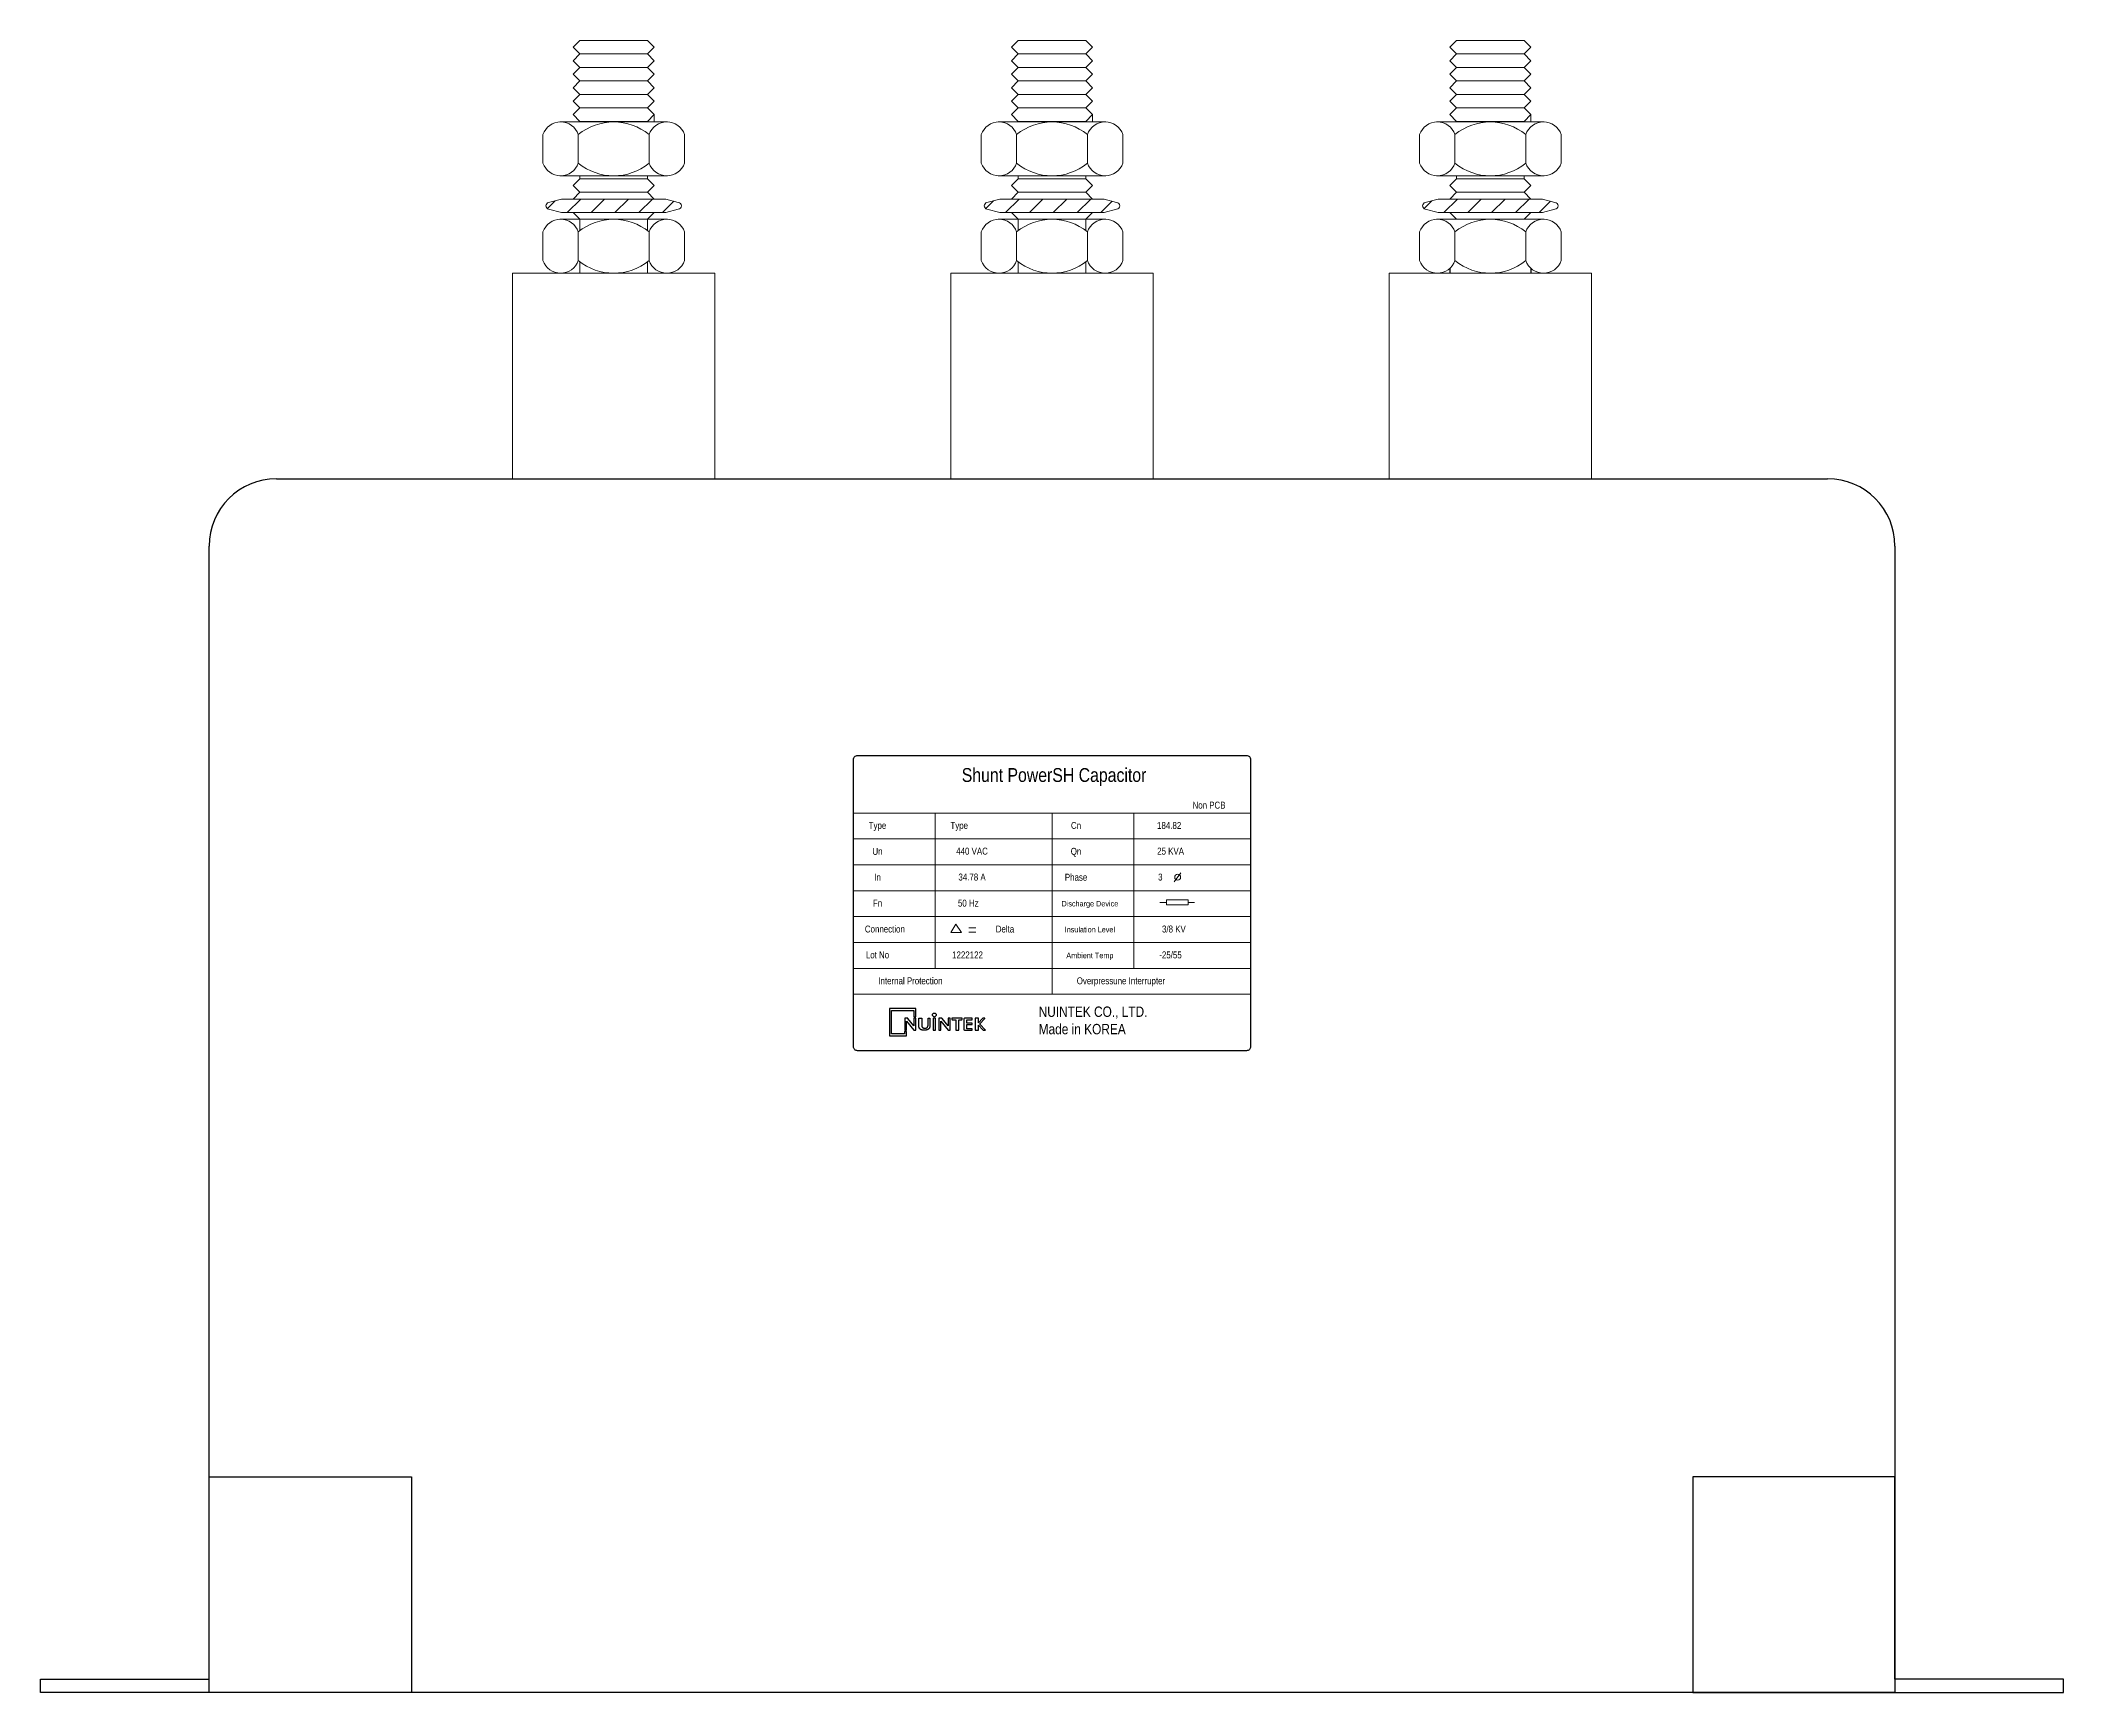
# Model space of a CAD drawing. Header units: millimetres. Extents: x 14 to 2169, y 59 to 467.
# Drawn here: x 882 to 1182, y 58.8 to 303.8 of the extents above; entities that cross this region are included whole.
import ezdxf
from ezdxf.enums import TextEntityAlignment as Align

# ---------------------------------------------------------------- set-up
doc = ezdxf.new("R2010")
doc.units = ezdxf.units.MM
doc.layers.add('00', color=7, linetype='Continuous', lineweight=0)
doc.styles.add('Helvetica-Narrow', font='txt')

# ---------------------------------------------------------------- blocks, each defined once
blk = doc.blocks.new('Nuintek')
at = {"color": 150}
blk.add_lwpolyline([(1.82, 2.33), (1.82, 3.83), (-2.8, 3.83), (-2.8, 3.83), (-2.8, -0.99), (0.18, -0.99), (0.18, -0.23), (-0.18, -0.23), (-0.18, -0.63), (-2.44, -0.63), (-2.44, 3.47), (1.45, 3.47), (1.45, 2.33)], close=True, dxfattribs=at)
for points in [[(-0.11, 0), (0.11, 0, 0.414214), (0.15, 0.04), (0.15, 1.58, -0.70472), (0.17, 1.59), (1.45, 0.03, 0.224867), (1.51, 0), (1.75, 0, 0.414214), (1.79, 0.04), (1.79, 2.07, 0.414214), (1.75, 2.11), (1.49, 2.11, 0.414214), (1.45, 2.07), (1.45, 0.81, -0.706602), (1.43, 0.8), (0.4, 2.08, 0.226187), (0.34, 2.11), (-0.11, 2.11, 0.414214), (-0.15, 2.07), (-0.15, 0.04, 0.414214)], [(4.82, 2.07), (4.82, 0.04, 0.414214), (4.86, 0), (5.23, 0, 0.414214), (5.27, 0.04), (5.27, 2.07, 0.414214), (5.23, 2.11), (4.86, 2.11, 0.414214)], [(5.89, 0), (6.12, 0, 0.414214), (6.16, 0.04), (6.16, 1.58, -0.70472), (6.18, 1.59), (7.45, 0.03, 0.224867), (7.52, 0), (7.76, 0, 0.414214), (7.8, 0.04), (7.8, 2.07, 0.414214), (7.76, 2.11), (7.5, 2.11, 0.414214), (7.46, 2.07), (7.46, 0.81, -0.706602), (7.44, 0.8), (6.4, 2.08, 0.226187), (6.34, 2.11), (5.89, 2.11, 0.414214), (5.85, 2.07), (5.85, 0.04, 0.414214)], [(9.86, 2.11), (8.15, 2.11, 0.414214), (8.11, 2.07), (8.11, 1.89, 0.414214), (8.15, 1.85), (8.74, 1.85, -0.414214), (8.78, 1.81), (8.78, 0.04, 0.414214), (8.82, 0), (9.26, 0, 0.414214), (9.3, 0.04), (9.3, 1.81, -0.414214), (9.34, 1.85), (9.86, 1.85, 0.414214), (9.9, 1.89), (9.9, 2.07, 0.414214)], [(11.68, 2.11), (10.37, 2.11, 0.414214), (10.22, 1.96), (10.22, 0.15, 0.414214), (10.37, 0), (11.68, 0), (11.68, 0.26), (10.74, 0.26, -0.414214), (10.7, 0.3), (10.7, 0.94, -0.414214), (10.74, 0.98), (11.66, 0.98), (11.66, 1.24), (10.74, 1.24, -0.414214), (10.7, 1.28), (10.7, 1.81, -0.414214), (10.74, 1.85), (11.68, 1.85)], [(13.02, 1.14), (13.86, 2.07, 0.650559), (13.85, 2.11), (13.58, 2.11, 0.208632), (13.47, 2.06), (12.77, 1.31, -0.681762), (12.75, 1.31), (12.75, 2.07, 0.414214), (12.71, 2.11), (12.23, 2.11, 0.414214), (12.19, 2.07), (12.19, 0.04, 0.414214), (12.23, 0), (12.71, 0, 0.414214), (12.75, 0.04), (12.75, 0.88, -0.687152), (12.77, 0.89), (13.52, 0.05, 0.212465), (13.64, 0), (13.99, 0, 0.656311), (14.01, 0.04), (13.02, 1.09, -0.390361)]]:
    blk.add_lwpolyline(points, format="xyb", close=True, dxfattribs=at)
blk.add_circle((5.04, 2.69), 0.326, dxfattribs=at)
blk.add_rational_spline([(2.31, 0.85), (2.31, 0.53), (2.41, 0.3), (2.61, 0.16), (2.75, 0.05), (2.95, 0), (3.2, 0), (3.44, 0), (3.82, 0.05), (3.97, 0.16), (4.17, 0.3), (4.27, 0.53), (4.27, 0.85), (4.27, 1.26), (4.27, 1.66), (4.27, 2.07), (4.27, 2.09), (4.25, 2.11), (4.23, 2.11), (4.14, 2.11), (4.06, 2.11), (3.97, 2.11), (3.95, 2.11), (3.93, 2.09), (3.93, 2.07), (3.93, 1.66), (3.93, 1.25), (3.93, 0.83), (3.93, 0.69), (3.88, 0.57), (3.78, 0.48), (3.68, 0.4), (3.54, 0.36), (3.38, 0.36), (3.21, 0.36), (3.08, 0.4), (2.98, 0.48), (2.88, 0.57), (2.83, 0.69), (2.83, 0.83), (2.83, 1.25), (2.83, 1.66), (2.83, 2.07), (2.83, 2.08), (2.83, 2.09), (2.82, 2.1), (2.81, 2.11), (2.8, 2.11), (2.79, 2.11), (2.64, 2.11), (2.5, 2.11), (2.35, 2.11), (2.34, 2.11), (2.33, 2.11), (2.32, 2.1), (2.31, 2.09), (2.31, 2.08), (2.31, 2.07), (2.31, 1.66), (2.31, 1.26), (2.31, 0.85)], [1, 1, 1, 1, 1, 1, 1, 1, 1, 1, 1, 1, 1, 1, 1, 1, 0.804737854124, 0.804737854124, 1, 1, 1, 1, 0.804737854124, 0.804737854124, 1, 1, 1, 1, 1, 1, 1, 1, 1, 1, 1, 1, 1, 1, 1, 1, 1, 1, 1, 0.949253021674, 0.949253021674, 1, 0.949253021674, 0.949253021674, 1, 1, 1, 1, 0.949253021674, 0.949253021674, 1, 0.949253021674, 0.949253021674, 1, 1, 1, 1], degree=3, knots=[0, 0, 0, 0, 1, 1, 1, 2, 2, 2, 3, 3, 3, 4, 4, 4, 5, 5, 5, 6.570796, 6.570796, 6.570796, 7.570796, 7.570796, 7.570796, 9.141593, 9.141593, 9.141593, 10.141593, 10.141593, 10.141593, 11.141593, 11.141593, 11.141593, 12.141593, 12.141593, 12.141593, 13.141593, 13.141593, 13.141593, 14.141593, 14.141593, 14.141593, 15.141593, 15.141593, 15.141593, 15.926991, 15.926991, 15.926991, 16.712389, 16.712389, 16.712389, 17.712389, 17.712389, 17.712389, 18.497787, 18.497787, 18.497787, 19.283185, 19.283185, 19.283185, 20.283185, 20.283185, 20.283185, 20.283185], dxfattribs=at)
blk = doc.blocks.new('*U470')
at = {"color": 74, "lineweight": 5}
for p, q in [((-70, 104.02), (-71, 105.02)), ((-60, 104.02), (-59, 105.02)), ((-5, 104.02), (-6, 105.02)), ((5, 104.02), (6, 105.02)), ((60, 104.02), (59, 105.02)), ((70, 104.02), (71, 105.02)), ((-70, 102.02), (-71, 103.02)), ((-60, 104.02), (-70, 104.02)), ((-60, 102.02), (-70, 102.02)), ((-60, 102.02), (-59, 103.02)), ((-5, 102.02), (-6, 103.02)), ((5, 104.02), (-5, 104.02)), ((5, 102.02), (-5, 102.02)), ((5, 102.02), (6, 103.02)), ((60, 102.02), (59, 103.02)), ((70, 104.02), (60, 104.02)), ((70, 102.02), (60, 102.02)), ((70, 102.02), (71, 103.02)), ((-70, 100.02), (-71, 101.02)), ((-70, 100.02), (-71, 101.02)), ((-70, 98.02), (-71, 99.02)), ((-70, 98.02), (-71, 99.02)), ((-60, 100.02), (-70, 100.02)), ((-60, 100.02), (-70, 100.02)), ((-60, 100.02), (-59, 101.02)), ((-60, 100.02), (-59, 101.02)), ((-60, 98.02), (-59, 99.02)), ((-60, 98.02), (-59, 99.02)), ((-5, 100.02), (-6, 101.02)), ((-5, 100.02), (-6, 101.02)), ((-5, 98.02), (-6, 99.02)), ((-5, 98.02), (-6, 99.02)), ((5, 100.02), (-5, 100.02)), ((5, 100.02), (-5, 100.02)), ((5, 100.02), (6, 101.02)), ((5, 100.02), (6, 101.02)), ((5, 98.02), (6, 99.02)), ((5, 98.02), (6, 99.02)), ((60, 100.02), (59, 101.02)), ((60, 100.02), (59, 101.02)), ((60, 98.02), (59, 99.02)), ((60, 98.02), (59, 99.02)), ((70, 100.02), (60, 100.02)), ((70, 100.02), (60, 100.02)), ((70, 100.02), (71, 101.02)), ((70, 100.02), (71, 101.02)), ((70, 98.02), (71, 99.02)), ((70, 98.02), (71, 99.02)), ((-70, 96.02), (-71, 97.02)), ((-60, 98.02), (-70, 98.02)), ((-60, 98.02), (-70, 98.02)), ((-60, 96.02), (-70, 96.02)), ((-60, 96.02), (-59, 97.02)), ((-5, 96.02), (-6, 97.02)), ((5, 98.02), (-5, 98.02)), ((5, 98.02), (-5, 98.02)), ((5, 96.02), (-5, 96.02)), ((5, 96.02), (6, 97.02)), ((60, 96.02), (59, 97.02)), ((70, 98.02), (60, 98.02)), ((70, 98.02), (60, 98.02)), ((70, 96.02), (60, 96.02)), ((70, 96.02), (71, 97.02)), ((-70, 94.02), (-71, 95.02)), ((-60, 94.02), (-70, 94.02)), ((-60, 94.02), (-59, 95.02)), ((-5, 94.02), (-6, 95.02)), ((5, 94.02), (-5, 94.02)), ((5, 94.02), (6, 95.02)), ((60, 94.02), (59, 95.02)), ((70, 94.02), (60, 94.02)), ((70, 94.02), (71, 95.02)), ((-70, 83.51), (-71, 84.51)), ((-70, 85.51), (-70, 85.95)), ((-60, 85.51), (-70, 85.51)), ((-60, 85.51), (-60, 85.95)), ((-60, 83.51), (-59, 84.51)), ((-5, 83.51), (-6, 84.51)), ((-5, 85.51), (-5, 85.95)), ((5, 85.51), (-5, 85.51)), ((5, 85.51), (5, 85.95)), ((5, 83.51), (6, 84.51)), ((60, 83.51), (59, 84.51)), ((60, 85.51), (60, 85.95)), ((70, 85.51), (60, 85.51)), ((70, 85.51), (70, 85.95)), ((70, 83.51), (71, 84.51)), ((-74.83, 81.09), (-73.66, 82.25)), ((-72.75, 82.5), (-74.65, 81.99)), ((-72.75, 80.5), (-74.65, 81.01)), ((-72.75, 82.5), (-70.5, 82.5)), ((-72.75, 82.5), (-57.25, 82.5)), ((-71.88, 80.5), (-69.88, 82.5)), ((-70.99, 82.5), (-71, 82.51)), ((-70.99, 82.5), (-71, 82.51)), ((-60, 83.51), (-70, 83.51)), ((-68.35, 80.5), (-66.35, 82.5)), ((-64.81, 80.5), (-62.81, 82.5)), ((-61.27, 80.5), (-59.27, 82.5)), ((-57.25, 82.5), (-59.5, 82.5)), ((-59.01, 82.5), (-59, 82.51)), ((-59.01, 82.5), (-59, 82.51)), ((-57.74, 80.5), (-56.07, 82.17)), ((-55.44, 82), (-57.25, 82.5)), ((-9.83, 81.09), (-8.66, 82.25)), ((-7.75, 82.5), (-9.65, 81.99)), ((-7.75, 80.5), (-9.65, 81.01)), ((-7.75, 82.5), (7.75, 82.5)), ((-7.75, 82.5), (-5.5, 82.5)), ((-6.88, 80.5), (-4.88, 82.5)), ((-5.99, 82.5), (-6, 82.51)), ((-5.99, 82.5), (-6, 82.51)), ((5, 83.51), (-5, 83.51)), ((-3.35, 80.5), (-1.35, 82.5)), ((0.19, 80.5), (2.19, 82.5)), ((3.73, 80.5), (5.73, 82.5)), ((7.75, 82.5), (5.5, 82.5)), ((5.99, 82.5), (6, 82.51)), ((5.99, 82.5), (6, 82.51)), ((7.26, 80.5), (8.93, 82.17)), ((9.56, 82), (7.75, 82.5)), ((55.17, 81.09), (56.34, 82.25)), ((57.25, 82.5), (55.35, 81.99)), ((57.25, 80.5), (55.35, 81.01)), ((57.25, 82.5), (59.5, 82.5)), ((57.25, 82.5), (72.75, 82.5)), ((58.12, 80.5), (60.12, 82.5)), ((59.01, 82.5), (59, 82.51)), ((59.01, 82.5), (59, 82.51)), ((70, 83.51), (60, 83.51)), ((61.65, 80.5), (63.65, 82.5)), ((65.19, 80.5), (67.19, 82.5)), ((68.73, 80.5), (70.73, 82.5)), ((72.75, 82.5), (70.5, 82.5)), ((70.99, 82.5), (71, 82.51)), ((70.99, 82.5), (71, 82.51)), ((72.26, 80.5), (73.93, 82.17)), ((74.56, 82), (72.75, 82.5)), ((-70.5, 80.5), (-72.75, 80.5)), ((-57.25, 80.5), (-72.75, 80.5)), ((-70, 79.51), (-71, 80.51)), ((-70, 79.51), (-70, 77.83)), ((-60, 79.51), (-70, 79.51)), ((-60, 79.51), (-70, 79.51)), ((-60, 79.51), (-59, 80.51)), ((-60, 79.51), (-59, 80.51)), ((-60, 79.51), (-60, 77.83)), ((-57.25, 80.5), (-59.5, 80.5)), ((-55.44, 81), (-57.25, 80.5)), ((7.75, 80.5), (-7.75, 80.5)), ((-5.5, 80.5), (-7.75, 80.5)), ((-5, 79.51), (-6, 80.51)), ((-5, 79.51), (-5, 77.83)), ((5, 79.51), (-5, 79.51)), ((5, 79.51), (-5, 79.51)), ((5, 79.51), (6, 80.51)), ((5, 79.51), (6, 80.51)), ((5, 79.51), (5, 77.83)), ((7.75, 80.5), (5.5, 80.5)), ((9.56, 81), (7.75, 80.5)), ((59.5, 80.5), (57.25, 80.5)), ((72.75, 80.5), (57.25, 80.5)), ((60, 79.51), (59, 80.51)), ((70, 79.51), (60, 79.51)), ((70, 79.51), (60, 79.51)), ((70, 79.51), (71, 80.51)), ((70, 79.51), (71, 80.51)), ((72.75, 80.5), (70.5, 80.5)), ((74.56, 81), (72.75, 80.5)), ((-75.5, 73.39), (-75.5, 77.63)), ((-54.5, 73.39), (-54.5, 77.63)), ((-10.5, 73.39), (-10.5, 77.63)), ((10.5, 73.39), (10.5, 77.63)), ((54.5, 73.39), (54.5, 77.63)), ((75.5, 73.39), (75.5, 77.63)), ((-70, 73.19), (-70, 71.51)), ((-60, 73.19), (-60, 71.51)), ((-5, 73.19), (-5, 71.51)), ((5, 73.19), (5, 71.51)), ((-50, 71.51), (-80, 71.51)), ((-80, 71.51), (-80, 41.02)), ((-50, 41.02), (-50, 71.51)), ((-50, 41.02), (-50, 69.51)), ((15, 71.51), (-15, 71.51)), ((-15, 71.51), (-15, 41.02)), ((-15, 71.51), (-15, 41.02)), ((-15, 71.51), (-15, 41.02)), ((15, 41.02), (15, 71.51)), ((15, 41.02), (15, 71.51)), ((15, 41.02), (15, 71.51)), ((15, 41.02), (15, 69.51)), ((15, 41.02), (15, 69.51)), ((15, 41.02), (15, 69.51)), ((80, 71.51), (50, 71.51)), ((50, 71.51), (50, 41.02)), ((50, 71.51), (50, 41.02)), ((50, 71.51), (50, 41.02)), ((80, 41.02), (80, 71.51)), ((80, 41.02), (80, 71.51)), ((80, 41.02), (80, 71.51)), ((80, 41.02), (80, 69.51)), ((80, 41.02), (80, 69.51)), ((80, 41.02), (80, 69.51)), ((-65, 41.02), (-50, 41.02)), ((0, 41.02), (15, 41.02)), ((0, 41.02), (15, 41.02)), ((0, 41.02), (15, 41.02)), ((65, 41.02), (80, 41.02)), ((65, 41.02), (80, 41.02)), ((65, 41.02), (80, 41.02)), ((0, 0), (12, 0)), ((0, 0), (12, 0)), ((0, 0), (12, 0))]:
    blk.add_line(p, q, dxfattribs=at)
at = {"color": 74}
for p, q in [((59, 72.24), (59, 71.51)), ((71.01, 72.23), (71.01, 71.51)), ((-115, 41.02), (115, 41.02)), ((-115, 41.02), (115, 41.02)), ((-125, -138.98), (-125, 31.02)), ((125, 31.02), (125, -138.98)), ((-125, -136.98), (-125, -106.98)), ((-125, -106.98), (-95, -106.98)), ((-95, -106.98), (-95, -138.98)), ((95, -106.98), (95, -138.98)), ((125, -106.98), (95, -106.98)), ((125, -136.98), (125, -106.98)), ((-150, -138.98), (-150, -136.98)), ((-150, -136.98), (-125, -136.98)), ((150, -136.98), (125, -136.98)), ((150, -138.98), (150, -136.98)), ((-95, -138.98), (-150, -138.98)), ((125, -138.98), (-125, -138.98)), ((95, -138.98), (150, -138.98))]:
    blk.add_line(p, q, dxfattribs=at)
at = {"lineweight": 9}
for p, q in [((-29.44, -8.55), (29.44, -8.55)), ((-17.32, -8.55), (-17.32, -31.59)), ((0, -8.55), (0, -35.43)), ((12.12, -8.55), (12.12, -31.59)), ((-29.44, -12.39), (29.44, -12.39)), ((-29.44, -16.23), (29.44, -16.23)), ((18.1, -18.76), (19.11, -17.42)), ((-29.44, -20.07), (29.44, -20.07)), ((-29.44, -23.91), (29.44, -23.91)), ((16.96, -21.8), (15.99, -21.8)), ((20.17, -21.8), (21.14, -21.8)), ((-12.33, -25.56), (-11.3, -25.56)), ((-12.33, -26.22), (-11.3, -26.22)), ((-29.44, -27.75), (29.44, -27.75)), ((-29.44, -31.59), (29.44, -31.59)), ((-29.44, -35.43), (29.44, -35.43))]:
    blk.add_line(p, q, dxfattribs=at)
at = {"color": 150}
blk.add_lwpolyline([(-28.83, 0), (28.83, 0, -0.414214), (29.44, -0.61), (29.44, -43.19, -0.414214), (28.83, -43.8), (-28.83, -43.8, -0.414214), (-29.44, -43.19), (-29.44, -0.61, -0.414214)], format="xyb", close=True, dxfattribs=at)
at = {"lineweight": 9}
blk.add_lwpolyline([(16.96, -22.18), (20.17, -22.18), (20.17, -21.41), (16.96, -21.41)], close=True, dxfattribs=at)
blk.add_lwpolyline([(-15, -26.26), (-13.44, -26.26), (-14.26, -25.03), (-15, -26.26)], dxfattribs=at)
blk.add_circle((18.63, -18.07), 0.432, dxfattribs=at)
at = {"color": 74, "lineweight": 5}
for centre, start, end in [((-74.54, 81.5), 102.246, 257.754), ((-55.44, 81.5), 270, 90), ((-9.54, 81.5), 102.246, 257.754), ((9.56, 81.5), 270, 90), ((55.46, 81.5), 102.246, 257.754), ((74.56, 81.5), 270, 90)]:
    blk.add_arc(centre, 0.5, start, end, dxfattribs=at)
at = {"color": 74}
for centre, start, end in [((-115, 31.02), 90, 180), ((115, 31.02), 0, 90)]:
    blk.add_arc(centre, 10, start, end, dxfattribs=at)
at = {"layer": '00', "color": 74, "lineweight": 5}
for p, q in [((-71, 105.02), (-70, 106.02)), ((-70, 106.02), (-60, 106.02)), ((-59, 105.02), (-60, 106.02)), ((-6, 105.02), (-5, 106.02)), ((-5, 106.02), (5, 106.02)), ((6, 105.02), (5, 106.02)), ((59, 105.02), (60, 106.02)), ((60, 106.02), (70, 106.02)), ((71, 105.02), (70, 106.02)), ((-71, 103.02), (-70, 104.02)), ((-71, 101.02), (-70, 102.02)), ((-71, 101.02), (-70, 102.02)), ((-70, 104.02), (-60, 104.02)), ((-70, 102.02), (-60, 102.02)), ((-70, 102.02), (-60, 102.02)), ((-59, 103.02), (-60, 104.02)), ((-59, 101.02), (-60, 102.02)), ((-59, 101.02), (-60, 102.02)), ((-6, 103.02), (-5, 104.02)), ((-6, 101.02), (-5, 102.02)), ((-6, 101.02), (-5, 102.02)), ((-5, 104.02), (5, 104.02)), ((-5, 102.02), (5, 102.02)), ((-5, 102.02), (5, 102.02)), ((6, 103.02), (5, 104.02)), ((6, 101.02), (5, 102.02)), ((6, 101.02), (5, 102.02)), ((59, 103.02), (60, 104.02)), ((59, 101.02), (60, 102.02)), ((59, 101.02), (60, 102.02)), ((60, 104.02), (70, 104.02)), ((60, 102.02), (70, 102.02)), ((60, 102.02), (70, 102.02)), ((71, 103.02), (70, 104.02)), ((71, 101.02), (70, 102.02)), ((71, 101.02), (70, 102.02)), ((-71, 99.02), (-70, 100.02)), ((-71, 99.02), (-70, 100.02)), ((-70, 100.02), (-60, 100.02)), ((-70, 100.02), (-60, 100.02)), ((-59, 99.02), (-60, 100.02)), ((-59, 99.02), (-60, 100.02)), ((-6, 99.02), (-5, 100.02)), ((-6, 99.02), (-5, 100.02)), ((-5, 100.02), (5, 100.02)), ((-5, 100.02), (5, 100.02)), ((6, 99.02), (5, 100.02)), ((6, 99.02), (5, 100.02)), ((59, 99.02), (60, 100.02)), ((59, 99.02), (60, 100.02)), ((60, 100.02), (70, 100.02)), ((60, 100.02), (70, 100.02)), ((71, 99.02), (70, 100.02)), ((71, 99.02), (70, 100.02)), ((-71, 97.02), (-70, 98.02)), ((-71, 95.02), (-70, 96.02)), ((-70, 98.02), (-60, 98.02)), ((-70, 96.02), (-60, 96.02)), ((-59, 97.02), (-60, 98.02)), ((-59, 95.02), (-60, 96.02)), ((-6, 97.02), (-5, 98.02)), ((-6, 95.02), (-5, 96.02)), ((-5, 98.02), (5, 98.02)), ((-5, 96.02), (5, 96.02)), ((6, 97.02), (5, 98.02)), ((6, 95.02), (5, 96.02)), ((59, 97.02), (60, 98.02)), ((59, 95.02), (60, 96.02)), ((60, 98.02), (70, 98.02)), ((60, 96.02), (70, 96.02)), ((71, 97.02), (70, 98.02)), ((71, 95.02), (70, 96.02)), ((-57, 93.95), (-73, 93.95)), ((-73, 93.95), (-58.99, 93.95)), ((-59, 93.95), (-59, 95.02)), ((-8, 93.95), (6.01, 93.95)), ((8, 93.95), (-8, 93.95)), ((6, 93.95), (6, 95.02)), ((57, 93.95), (71.01, 93.95)), ((73, 93.95), (57, 93.95)), ((71, 93.95), (71, 95.02)), ((-75.5, 92.07), (-75.5, 87.82)), ((-70.25, 87.82), (-70.25, 92.07)), ((-59.75, 87.82), (-59.75, 92.07)), ((-54.5, 92.07), (-54.5, 87.82)), ((-10.5, 92.07), (-10.5, 87.82)), ((-5.25, 87.82), (-5.25, 92.07)), ((5.25, 87.82), (5.25, 92.07)), ((10.5, 92.07), (10.5, 87.82)), ((54.5, 92.07), (54.5, 87.82)), ((59.75, 87.82), (59.75, 92.07)), ((70.25, 87.82), (70.25, 92.07)), ((75.5, 92.07), (75.5, 87.82)), ((-57, 85.95), (-73, 85.95)), ((-71, 84.51), (-70, 85.51)), ((-70, 85.51), (-60, 85.51)), ((-59, 84.51), (-60, 85.51)), ((8, 85.95), (-8, 85.95)), ((-6, 84.51), (-5, 85.51)), ((-5, 85.51), (5, 85.51)), ((6, 84.51), (5, 85.51)), ((73, 85.95), (57, 85.95)), ((59, 84.51), (60, 85.51)), ((60, 85.51), (70, 85.51)), ((71, 84.51), (70, 85.51)), ((-71, 82.51), (-70, 83.51)), ((-71, 82.51), (-70, 83.51)), ((-70, 83.51), (-60, 83.51)), ((-70, 83.51), (-60, 83.51)), ((-59, 82.51), (-60, 83.51)), ((-59, 82.51), (-60, 83.51)), ((-6, 82.51), (-5, 83.51)), ((-6, 82.51), (-5, 83.51)), ((-5, 83.51), (5, 83.51)), ((-5, 83.51), (5, 83.51)), ((6, 82.51), (5, 83.51)), ((6, 82.51), (5, 83.51)), ((59, 82.51), (60, 83.51)), ((59, 82.51), (60, 83.51)), ((60, 83.51), (70, 83.51)), ((60, 83.51), (70, 83.51)), ((71, 82.51), (70, 83.51)), ((71, 82.51), (70, 83.51)), ((-73, 79.51), (-58.99, 79.51)), ((-57, 79.51), (-73, 79.51)), ((-70, 79.51), (-60, 79.51)), ((8, 79.51), (-8, 79.51)), ((-8, 79.51), (6.01, 79.51)), ((-5, 79.51), (5, 79.51)), ((73, 79.51), (57, 79.51)), ((57, 79.51), (71.01, 79.51)), ((60, 79.51), (70, 79.51)), ((-75.5, 73.39), (-75.5, 77.63)), ((-75.5, 77.63), (-75.5, 73.39)), ((-70.25, 73.39), (-70.25, 77.63)), ((-59.75, 73.39), (-59.75, 77.63)), ((-54.5, 73.39), (-54.5, 77.63)), ((-54.5, 77.63), (-54.5, 73.39)), ((-10.5, 77.63), (-10.5, 73.39)), ((-10.5, 73.39), (-10.5, 77.63)), ((-5.25, 73.39), (-5.25, 77.63)), ((5.25, 73.39), (5.25, 77.63)), ((10.5, 77.63), (10.5, 73.39)), ((10.5, 73.39), (10.5, 77.63)), ((54.5, 77.63), (54.5, 73.39)), ((54.5, 73.39), (54.5, 77.63)), ((59.75, 73.39), (59.75, 77.63)), ((70.25, 73.39), (70.25, 77.63)), ((75.5, 77.63), (75.5, 73.39)), ((75.5, 73.39), (75.5, 77.63)), ((-57, 71.51), (-73, 71.51)), ((-57, 71.51), (-73, 71.51)), ((-71.01, 71.51), (-58.99, 71.51)), ((8, 71.51), (-8, 71.51)), ((8, 71.51), (-8, 71.51)), ((-6.01, 71.51), (6.01, 71.51)), ((73, 71.51), (57, 71.51)), ((73, 71.51), (57, 71.51)), ((58.99, 71.51), (71.01, 71.51))]:
    blk.add_line(p, q, dxfattribs=at)
for centre, radius, start, end in [((-72.87, 91.18), 2.77, 18.8098, 161.1902), ((-65, 85.66), 8.28, 50.6699, 129.3301), ((-57.12, 91.18), 2.77, 18.8098, 161.1902), ((-7.87, 91.18), 2.77, 18.8098, 161.1902), ((0, 85.66), 8.28, 50.6699, 129.3301), ((7.88, 91.18), 2.77, 18.8098, 161.1902), ((57.13, 91.18), 2.77, 18.8098, 161.1902), ((65, 85.66), 8.28, 50.6699, 129.3301), ((72.88, 91.18), 2.77, 18.8098, 161.1902), ((-72.87, 88.72), 2.77, 198.8098, 341.1902), ((-65, 94.23), 8.28, 230.6699, 309.3301), ((-57.12, 88.72), 2.77, 198.8098, 341.1902), ((-7.87, 88.72), 2.77, 198.8098, 341.1902), ((0, 94.23), 8.28, 230.6699, 309.3301), ((7.88, 88.72), 2.77, 198.8098, 341.1902), ((57.13, 88.72), 2.77, 198.8098, 341.1902), ((65, 94.23), 8.28, 230.6699, 309.3301), ((72.88, 88.72), 2.77, 198.8098, 341.1902), ((-72.87, 76.74), 2.77, 18.8098, 161.1902), ((-65, 71.23), 8.28, 50.6699, 129.3301), ((-57.12, 76.74), 2.77, 18.8098, 161.1902), ((-7.87, 76.74), 2.77, 18.8098, 161.1902), ((0, 71.23), 8.28, 50.6699, 129.3301), ((7.88, 76.74), 2.77, 18.8098, 161.1902), ((57.13, 76.74), 2.77, 18.8098, 161.1902), ((65, 71.23), 8.28, 50.6699, 129.3301), ((72.88, 76.74), 2.77, 18.8098, 161.1902), ((-72.87, 74.28), 2.77, 198.8098, 341.1902), ((-72.87, 74.28), 2.77, 198.8098, 341.1902), ((-65, 79.79), 8.28, 230.6699, 309.3301), ((-65, 79.79), 8.28, 230.6699, 309.3301), ((-57.12, 74.28), 2.77, 198.8098, 341.1902), ((-57.12, 74.28), 2.77, 198.8098, 341.1902), ((-7.87, 74.28), 2.77, 198.8098, 341.1902), ((-7.87, 74.28), 2.77, 198.8098, 341.1902), ((0, 79.79), 8.28, 230.6699, 309.3301), ((0, 79.79), 8.28, 230.6699, 309.3301), ((7.88, 74.28), 2.77, 198.8098, 341.1902), ((7.88, 74.28), 2.77, 198.8098, 341.1902), ((57.13, 74.28), 2.77, 198.8098, 341.1902), ((57.13, 74.28), 2.77, 198.8098, 341.1902), ((65, 79.79), 8.28, 230.6699, 309.3301), ((65, 79.79), 8.28, 230.6699, 309.3301), ((72.88, 74.28), 2.77, 198.8098, 341.1902), ((72.88, 74.28), 2.77, 198.8098, 341.1902)]:
    blk.add_arc(centre, radius, start, end, dxfattribs=at)
at = {"xscale": 0.8469964196410728, "yscale": 0.8469964196410728, "zscale": 0.8469964196410728}
blk.add_blockref('Nuintek', (-21.72, -40.76), dxfattribs=at)
at = {"style": 'Helvetica-Narrow'}
for s, height, p in [('Shunt PowerSH Capacitor', 2.048, (0.3, -2.91)), ('Non PCB', 1.024, (23.28, -7.38)), ('Type', 1.024, (-25.88, -10.39)), ('Type', 1.024, (-13.76, -10.39)), ('Cn', 1.024, (3.56, -10.39)), ('184.82', 1.024, (17.37, -10.39)), ('Un', 1.024, (-25.88, -14.23)), ('Qn', 1.024, (3.56, -14.23)), ('In', 1.024, (-25.88, -18.07)), ('34.78 A', 1.024, (-11.86, -18.04)), ('Phase', 1.024, (3.56, -18.07)), ('3', 1.02, (16.06, -18.04)), ('Fn', 1.024, (-25.88, -21.91)), ('50 Hz', 1.024, (-12.42, -21.91)), ('Discharge Device', 0.8192, (5.61, -21.99)), ('Connection', 1.024, (-24.79, -25.75)), ('Delta', 1.024, (-6.98, -25.75)), ('Insulation Level', 0.8192, (5.61, -25.83)), ('3/8 KV', 1.024, (18.07, -25.75)), ('Lot No', 1.024, (-25.88, -29.59)), ('1222122', 1.024, (-12.53, -29.59)), ('Ambient Temp', 0.8192, (5.61, -29.67)), ('-25/55', 1.024, (17.57, -29.59)), ('Internal Protection', 1.024, (-21, -33.43)), ('Overpressune Interrupter', 1.024, (10.22, -33.43))]:
    blk.add_text(s, height=height, dxfattribs=at).set_placement(p, align=Align.MIDDLE_CENTER)
at = {"color": 1, "style": 'Helvetica-Narrow'}
for s, p in [('440 VAC', (-11.86, -14.2)), ('25 KVA', (17.58, -14.2))]:
    blk.add_text(s, height=1.024, dxfattribs=at).set_placement(p, align=Align.MIDDLE_CENTER)
at = {"style": 'Helvetica-Narrow'}
for s, p in [('NUINTEK CO., LTD.', (-1.98, -38.01)), ('Made in KOREA', (-1.98, -40.59))]:
    blk.add_text(s, height=1.536, dxfattribs=at).set_placement(p, align=Align.MIDDLE_LEFT)

msp = doc.modelspace()

# ---------------------------------------------------------------- block references
msp.add_blockref('*U470', (1032.04, 197.78))

doc.saveas('drawing.dxf')
